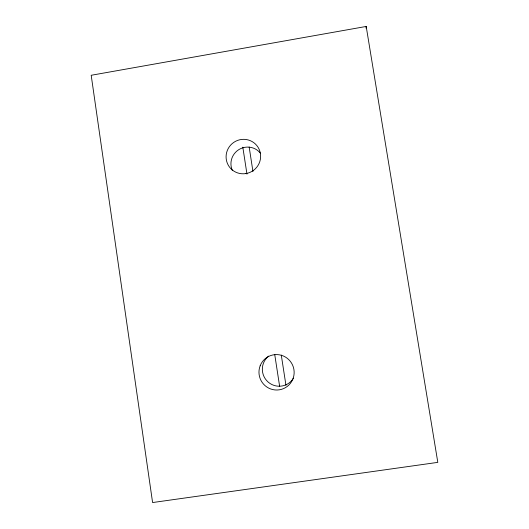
<?xml version="1.0" encoding="UTF-8"?>
<svg xmlns="http://www.w3.org/2000/svg" width="529" height="529" viewBox="0 0 529 529"><rect width="100%" height="100%" fill="white"/><g stroke="black" fill="none" stroke-linecap="round" stroke-linejoin="round"><path stroke-width="0.79" d="M365.995 28.077L366.194 26.45L91.193 75.277L152.59 502.55L437.807 462.366L366.194 26.45M249.166 147.042L252.948 171.522M281.289 355.098L285.951 385.291M242.818 147.174L246.964 174.101M274.716 354.417L279.616 386.236M232.304 170.338A16.597 16.346 -40.9 0 1 260.255 153.013M293.476 378.169A16.915 16.763 69.6 0 1 268.071 381.991A16.915 16.763 69.6 0 1 268.587 356.116M260.162 365.777A17.741 17.576 70.1 0 0 279.233 389.833A17.741 17.576 70.1 0 0 290.282 361.294A17.741 17.576 70.1 0 0 260.162 365.777M246.011 173.552A17.391 17.113 -41.1 0 0 256.823 145.548A17.391 17.113 -41.1 0 0 227.258 150.586A17.391 17.113 -41.1 0 0 246.011 173.552"/></g></svg>
